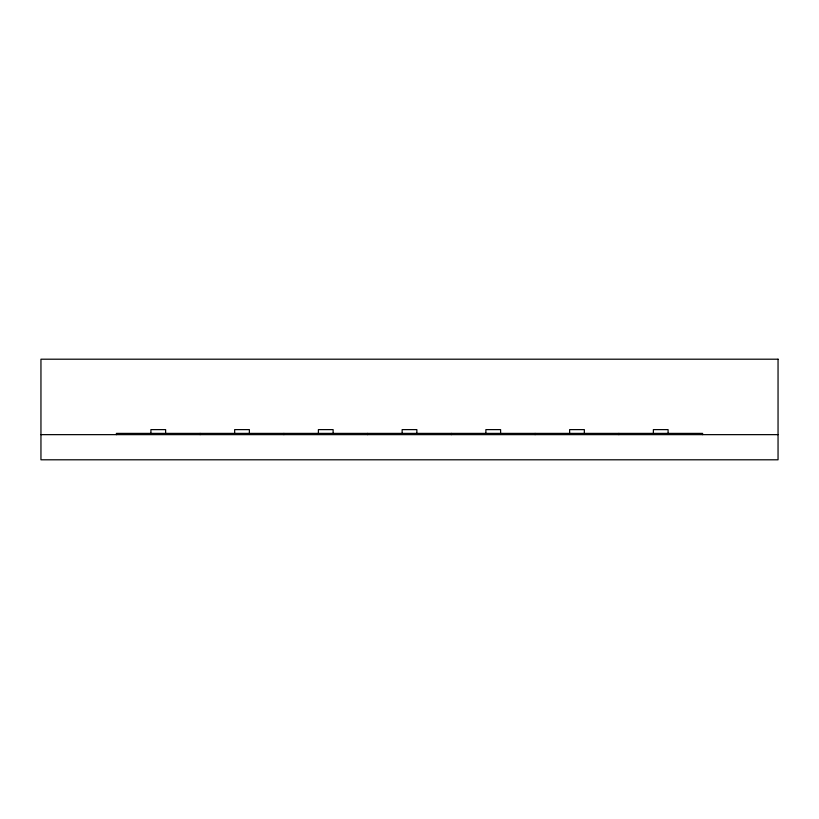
<?xml version="1.0" encoding="UTF-8"?>
<svg xmlns="http://www.w3.org/2000/svg" width="819" height="819" viewBox="0 0 819 819"><rect width="100%" height="100%" fill="white"/><g stroke="black" fill="none" stroke-linecap="round" stroke-linejoin="round"><path stroke-width="1.23" d="M40.95 434.643L778.05 434.643M702.61 434.643L702.61 433.394L116.39 433.394L116.39 434.643M668.089 433.394L668.089 429.617L653.378 429.617L653.378 433.394M618.857 433.394L618.857 434.643M584.346 433.394L584.346 429.617L569.625 429.617L569.625 433.394M535.114 433.394L535.114 434.643M500.604 433.394L500.604 429.617L485.882 429.617L485.882 433.394M451.371 433.394L451.371 434.643M416.861 433.394L416.861 429.617L402.139 429.617L402.139 433.394M367.629 433.394L367.629 434.643M333.118 433.394L333.118 429.617L318.396 429.617L318.396 433.394M283.886 433.394L283.886 434.643M249.375 433.394L249.375 429.617L234.654 429.617L234.654 433.394M200.143 433.394L200.143 434.643M165.622 433.394L165.622 429.617L150.911 429.617L150.911 433.394M778.05 359.203L40.95 359.203L40.95 459.797L778.05 459.797L778.05 359.203"/></g></svg>
